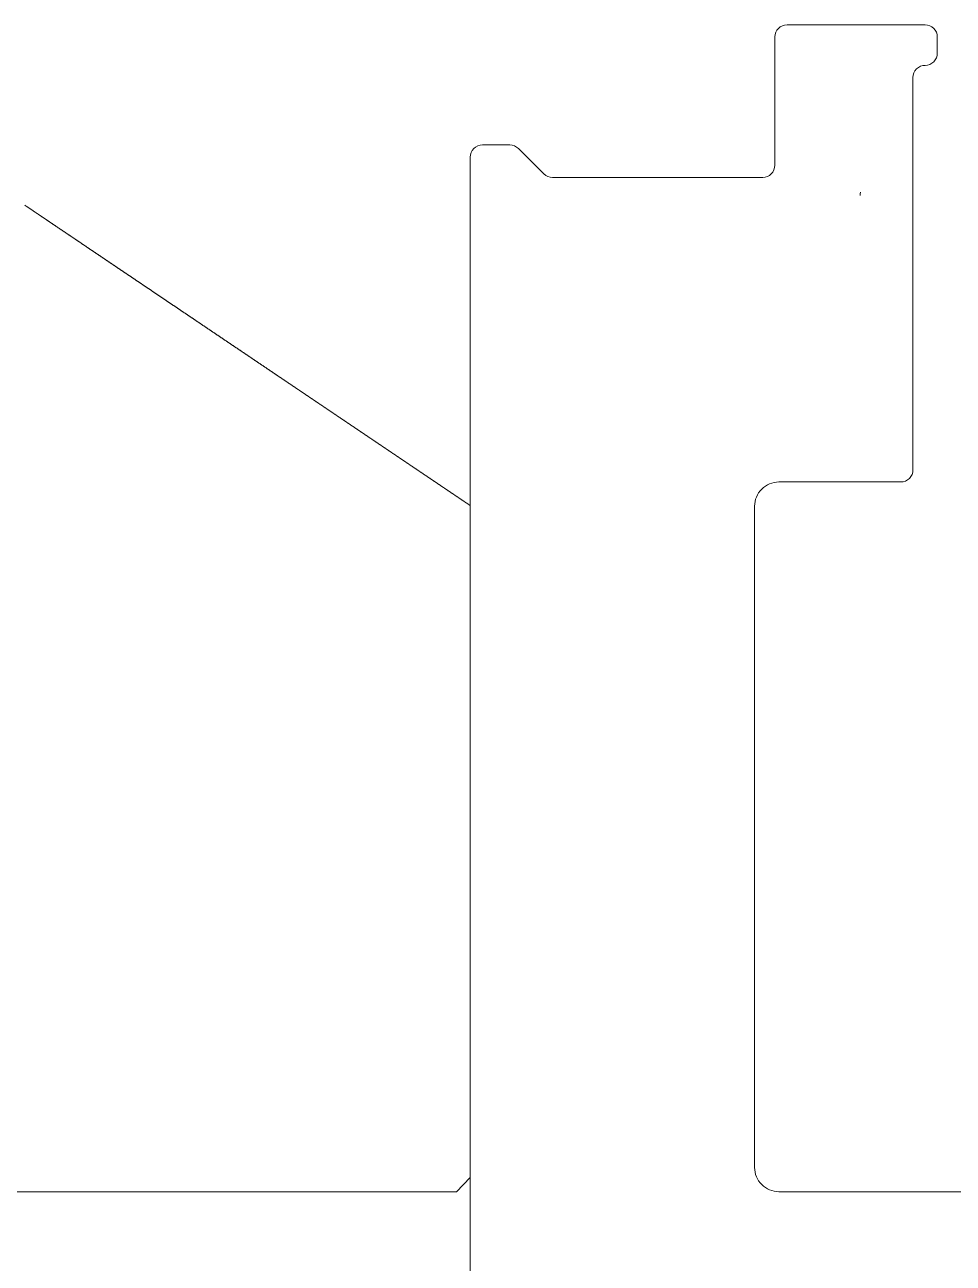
# Model space of a CAD drawing. Header units: inches. Extents: x -3905 to 10892, y 1064 to 9590.
# Drawn here: x 418.431 to 419.574, y 3838.772 to 3840.298 of the extents above; entities that cross this region are included whole.
import ezdxf

# ---------------------------------------------------------------- set-up
doc = ezdxf.new("R2010")
doc.units = ezdxf.units.IN
doc.header["$MEASUREMENT"] = 0
doc.layers.add('SECTIONS', color=70, linetype='Continuous', lineweight=0)
doc.styles.add('DS-TXT1', font='arial.ttf', dxfattribs={"oblique": 10})
doc.dimstyles.new('DS-Fraction$7', dxfattribs={"dimtxt": 0.125, "dimasz": 0.125, "dimexe": 0.06, "dimexo": 0.06, "dimgap": 0.02, "dimtad": 0, "dimdec": 3, "dimzin": 0, "dimdsep": 46, "dimlunit": 4, "dimtxsty": 'DS-TXT1', "dimblk": 'BOXFILLED', "dimcen": -0.06, "dimclrd": 256, "dimclre": 256, "dimclrt": 256, "dimadec": 0, "dimazin": 0, "dimtfac": 1, "dimtdec": 3, "dimtmove": 1, "dimatfit": 3, "dimfxl": 1, "dimfrac": 2, "dimtolj": 1, "dimtzin": 0, "dimlwd": 0, "dimlwe": -1, "dimarcsym": 0})

# ---------------------------------------------------------------- blocks, each defined once
blk = doc.blocks.new('_BoxFilled')
at = {"color": 0, "linetype": 'ByBlock', "lineweight": -2}
blk.add_line((-0.5, 0), (-1, 0), dxfattribs=at)
at = {"color": 0, "linetype": 'ByBlock'}
blk.add_solid([(-0.5, 0.5), (0.5, 0.5), (-0.5, -0.5), (0.5, -0.5)], dxfattribs=at)

msp = doc.modelspace()

# ---------------------------------------------------------------- linework, layer by layer
at = {"layer": 'SECTIONS', "linetype": 'Continuous', "lineweight": 15}
msp.add_lwpolyline([(418.97983, 3837.97451), (418.97983, 3840.13451, -0.4142136), (418.99483, 3840.14951), (419.02861, 3840.14951, -0.1989124), (419.03922, 3840.14512), (419.07043, 3840.1139, 0.1989124), (419.08104, 3840.10951), (419.33983, 3840.10951, 0.4142136), (419.35483, 3840.12451), (419.35483, 3840.28251, -0.4142136), (419.36983, 3840.29751), (419.53983, 3840.29751, -0.4142136), (419.55483, 3840.28251), (419.55483, 3840.26251, -0.4142136), (419.53983, 3840.24751, 0.4142136), (419.52483, 3840.23251), (419.52483, 3839.74951, -0.4142136), (419.50983, 3839.73451), (419.35983, 3839.73451, 0.4142136), (419.32983, 3839.70451), (419.32983, 3838.89051, 0.4142136), (419.35983, 3838.86051), (420.63061, 3838.86051, -0.1989124)], format="xyb", dxfattribs=at)
msp.add_lwpolyline([(418.4188, 3838.86051), (418.44744, 3838.86051), (418.47608, 3838.86051), (418.50472, 3838.86051), (418.53336, 3838.86051), (418.562, 3838.86051), (418.59064, 3838.86051), (418.61928, 3838.86051), (418.64792, 3838.86051), (418.67656, 3838.86051), (418.7052, 3838.86051), (418.73384, 3838.86051), (418.76248, 3838.86051), (418.79112, 3838.86051), (418.81976, 3838.86051), (418.8484, 3838.86051), (418.87704, 3838.86051), (418.90568, 3838.86051), (418.93432, 3838.86051), (418.96296, 3838.86051), (418.97983, 3838.87797), (418.97983, 3838.92043), (418.97983, 3838.96289), (418.97983, 3839.00535), (418.97983, 3839.04781), (418.97983, 3839.09027), (418.97983, 3839.13273), (418.97983, 3839.17519), (418.97983, 3839.21765), (418.97983, 3839.26011), (418.97983, 3839.30257), (418.97983, 3839.34503), (418.97983, 3839.38749), (418.97983, 3839.42995), (418.97983, 3839.47241), (418.97983, 3839.51487), (418.97983, 3839.55734), (418.97983, 3839.5998), (418.97983, 3839.64226), (418.97983, 3839.68472), (418.97972, 3839.70553), (418.9795, 3839.70567), (418.97929, 3839.70582), (418.97908, 3839.70596), (418.97886, 3839.7061), (418.97865, 3839.70625), (418.97844, 3839.70639), (418.97823, 3839.70654), (418.97801, 3839.70668), (418.9778, 3839.70682), (418.97759, 3839.70697), (418.97737, 3839.70711), (418.97716, 3839.70725), (418.97695, 3839.7074), (418.97673, 3839.70754), (418.97652, 3839.70768), (418.97631, 3839.70783), (418.9761, 3839.70797), (418.97588, 3839.70812), (418.97567, 3839.70826), (418.97546, 3839.7084), (418.97524, 3839.70855), (418.97503, 3839.70869), (418.97482, 3839.70883), (418.9746, 3839.70898), (418.97439, 3839.70912), (418.97418, 3839.70926), (418.97397, 3839.70941), (418.97375, 3839.70955), (418.97354, 3839.7097), (418.97333, 3839.70984), (418.97311, 3839.70998), (418.9729, 3839.71013), (418.97269, 3839.71027), (418.97247, 3839.71041), (418.97226, 3839.71056), (418.97205, 3839.7107), (418.97184, 3839.71085), (418.97162, 3839.71099), (418.97141, 3839.71113), (418.9712, 3839.71128), (418.97098, 3839.71142), (418.97077, 3839.71156), (418.97056, 3839.71171), (418.97034, 3839.71185), (418.97013, 3839.71199), (418.96992, 3839.71214), (418.96971, 3839.71228), (418.96949, 3839.71243), (418.96928, 3839.71257), (418.96907, 3839.71271), (418.96885, 3839.71286), (418.96864, 3839.713), (418.96843, 3839.71314), (418.96821, 3839.71329), (418.968, 3839.71343), (418.96779, 3839.71357), (418.96758, 3839.71372), (418.96736, 3839.71386), (418.96715, 3839.71401), (418.96694, 3839.71415), (418.96672, 3839.71429), (418.96651, 3839.71444), (418.9663, 3839.71458), (418.96608, 3839.71472), (418.96587, 3839.71487), (418.96566, 3839.71501), (418.96545, 3839.71516), (418.96523, 3839.7153), (418.96502, 3839.71544), (418.96481, 3839.71559), (418.96459, 3839.71573), (418.96438, 3839.71587), (418.96417, 3839.71602), (418.96395, 3839.71616), (418.96374, 3839.7163), (418.96353, 3839.71645), (418.96332, 3839.71659), (418.9631, 3839.71674), (418.96289, 3839.71688), (418.96268, 3839.71702), (418.96246, 3839.71717), (418.96225, 3839.71731), (418.96204, 3839.71745), (418.96182, 3839.7176), (418.96161, 3839.71774), (418.9614, 3839.71788), (418.96119, 3839.71803), (418.96097, 3839.71817), (418.96076, 3839.71832), (418.96055, 3839.71846), (418.96033, 3839.7186), (418.96012, 3839.71875), (418.95991, 3839.71889), (418.95969, 3839.71903), (418.95948, 3839.71918), (418.95927, 3839.71932), (418.95906, 3839.71947), (418.95884, 3839.71961), (418.95863, 3839.71975), (418.95842, 3839.7199), (418.9582, 3839.72004), (418.95799, 3839.72018), (418.95778, 3839.72033), (418.95756, 3839.72047), (418.95735, 3839.72061), (418.95714, 3839.72076), (418.95693, 3839.7209), (418.95671, 3839.72105), (418.9565, 3839.72119), (418.95629, 3839.72133), (418.95607, 3839.72148), (418.95586, 3839.72162), (418.95565, 3839.72176), (418.95544, 3839.72191), (418.95522, 3839.72205), (418.95501, 3839.7222), (418.9548, 3839.72234), (418.95458, 3839.72248), (418.95437, 3839.72263), (418.95416, 3839.72277), (418.95394, 3839.72291), (418.95373, 3839.72306), (418.95352, 3839.7232), (418.95331, 3839.72334), (418.95309, 3839.72349), (418.95288, 3839.72363), (418.95267, 3839.72378), (418.95245, 3839.72392), (418.95224, 3839.72406), (418.95203, 3839.72421), (418.95181, 3839.72435), (418.9516, 3839.72449), (418.95139, 3839.72464), (418.95118, 3839.72478), (418.95096, 3839.72492), (418.95075, 3839.72507), (418.95054, 3839.72521), (418.95032, 3839.72536), (418.95011, 3839.7255), (418.9499, 3839.72564), (418.94968, 3839.72579), (418.94947, 3839.72593), (418.94926, 3839.72607), (418.94905, 3839.72622), (418.94883, 3839.72636), (418.94862, 3839.72651), (418.94841, 3839.72665), (418.94819, 3839.72679), (418.94798, 3839.72694), (418.94777, 3839.72708), (418.94755, 3839.72722), (418.94734, 3839.72737), (418.94713, 3839.72751), (418.94692, 3839.72765), (418.9467, 3839.7278), (418.94649, 3839.72794), (418.94628, 3839.72809), (418.94606, 3839.72823), (418.94585, 3839.72837), (418.94564, 3839.72852), (418.94542, 3839.72866), (418.94521, 3839.7288), (418.945, 3839.72895), (418.94479, 3839.72909), (418.94457, 3839.72923), (418.94436, 3839.72938), (418.94415, 3839.72952), (418.94393, 3839.72967), (418.94372, 3839.72981), (418.94351, 3839.72995), (418.94329, 3839.7301), (418.94308, 3839.73024), (418.94287, 3839.73038), (418.94266, 3839.73053), (418.94244, 3839.73067), (418.94223, 3839.73082), (418.94202, 3839.73096), (418.9418, 3839.7311), (418.94159, 3839.73125), (418.94138, 3839.73139), (418.94116, 3839.73153), (418.94095, 3839.73168), (418.94074, 3839.73182), (418.94053, 3839.73196), (418.94031, 3839.73211), (418.9401, 3839.73225), (418.93989, 3839.7324), (418.93967, 3839.73254), (418.93946, 3839.73268), (418.93925, 3839.73283), (418.93903, 3839.73297), (418.93882, 3839.73311), (418.93861, 3839.73326), (418.9384, 3839.7334), (418.93818, 3839.73354), (418.93797, 3839.73369), (418.93776, 3839.73383), (418.93754, 3839.73398), (418.93733, 3839.73412), (418.93712, 3839.73426), (418.9369, 3839.73441), (418.93669, 3839.73455), (418.93648, 3839.73469), (418.93627, 3839.73484), (418.93605, 3839.73498), (418.93584, 3839.73513), (418.93563, 3839.73527), (418.93541, 3839.73541), (418.9352, 3839.73556), (418.93499, 3839.7357), (418.93477, 3839.73584), (418.93456, 3839.73599), (418.93435, 3839.73613), (418.93414, 3839.73627), (418.93392, 3839.73642), (418.93371, 3839.73656), (418.9335, 3839.73671), (418.93328, 3839.73685), (418.93307, 3839.73699), (418.93286, 3839.73714), (418.93264, 3839.73728), (418.93243, 3839.73742), (418.93222, 3839.73757), (418.93201, 3839.73771), (418.93179, 3839.73785), (418.93158, 3839.738), (418.93137, 3839.73814), (418.93115, 3839.73829), (418.93094, 3839.73843), (418.93073, 3839.73857), (418.93051, 3839.73872), (418.9303, 3839.73886), (418.93009, 3839.739), (418.92988, 3839.73915), (418.92966, 3839.73929), (418.92945, 3839.73944), (418.92924, 3839.73958), (418.92902, 3839.73972), (418.92881, 3839.73987), (418.9286, 3839.74001), (418.92838, 3839.74015), (418.92817, 3839.7403), (418.92796, 3839.74044), (418.92775, 3839.74058), (418.92753, 3839.74073), (418.92732, 3839.74087), (418.92711, 3839.74102), (418.92689, 3839.74116), (418.92668, 3839.7413), (418.92647, 3839.74145), (418.92625, 3839.74159), (418.92604, 3839.74173), (418.92583, 3839.74188), (418.92562, 3839.74202), (418.9254, 3839.74216), (418.92519, 3839.74231), (418.92498, 3839.74245), (418.92476, 3839.7426), (418.92455, 3839.74274), (418.92434, 3839.74288), (418.92412, 3839.74303), (418.92391, 3839.74317), (418.9237, 3839.74331), (418.92349, 3839.74346), (418.92327, 3839.7436), (418.92306, 3839.74375), (418.92285, 3839.74389), (418.92263, 3839.74403), (418.92242, 3839.74418), (418.92221, 3839.74432), (418.92199, 3839.74446), (418.92178, 3839.74461), (418.92157, 3839.74475), (418.92136, 3839.74489), (418.92114, 3839.74504), (418.92093, 3839.74518), (418.92072, 3839.74533), (418.9205, 3839.74547), (418.92029, 3839.74561), (418.92008, 3839.74576), (418.91986, 3839.7459), (418.91965, 3839.74604), (418.91944, 3839.74619), (418.91923, 3839.74633), (418.91901, 3839.74647), (418.9188, 3839.74662), (418.91859, 3839.74676), (418.91837, 3839.74691), (418.91816, 3839.74705), (418.91795, 3839.74719), (418.91773, 3839.74734), (418.91752, 3839.74748), (418.91731, 3839.74762), (418.9171, 3839.74777), (418.91688, 3839.74791), (418.91667, 3839.74806), (418.91646, 3839.7482), (418.91624, 3839.74834), (418.91603, 3839.74849), (418.91582, 3839.74863), (418.9156, 3839.74877), (418.91539, 3839.74892), (418.91518, 3839.74906), (418.91497, 3839.7492), (418.91475, 3839.74935), (418.91454, 3839.74949), (418.91433, 3839.74964), (418.91411, 3839.74978), (418.9139, 3839.74992), (418.91369, 3839.75007), (418.91347, 3839.75021), (418.91326, 3839.75035), (418.91305, 3839.7505), (418.91284, 3839.75064), (418.91262, 3839.75078), (418.91241, 3839.75093), (418.9122, 3839.75107), (418.91198, 3839.75122), (418.91177, 3839.75136), (418.91156, 3839.7515), (418.91134, 3839.75165), (418.91113, 3839.75179), (418.91092, 3839.75193), (418.91071, 3839.75208), (418.91049, 3839.75222), (418.91028, 3839.75237), (418.91007, 3839.75251), (418.90985, 3839.75265), (418.90964, 3839.7528), (418.90943, 3839.75294), (418.90921, 3839.75308), (418.909, 3839.75323), (418.90879, 3839.75337), (418.90858, 3839.75351), (418.90836, 3839.75366), (418.90815, 3839.7538), (418.90794, 3839.75395), (418.90772, 3839.75409), (418.90751, 3839.75423), (418.9073, 3839.75438), (418.90708, 3839.75452), (418.90687, 3839.75466), (418.90666, 3839.75481), (418.90645, 3839.75495), (418.90623, 3839.7551), (418.90602, 3839.75524), (418.90581, 3839.75538), (418.90559, 3839.75553), (418.90538, 3839.75567), (418.90517, 3839.75581), (418.90495, 3839.75596), (418.90474, 3839.7561), (418.90453, 3839.75624), (418.90432, 3839.75639), (418.9041, 3839.75653), (418.90389, 3839.75668), (418.90368, 3839.75682), (418.90346, 3839.75696), (418.90325, 3839.75711), (418.90304, 3839.75725), (418.90282, 3839.75739), (418.90261, 3839.75754), (418.9024, 3839.75768), (418.90219, 3839.75782), (418.90197, 3839.75797), (418.90176, 3839.75811), (418.90155, 3839.75826), (418.90133, 3839.7584), (418.90112, 3839.75854), (418.90091, 3839.75869), (418.90069, 3839.75883), (418.90048, 3839.75897), (418.90027, 3839.75912), (418.90006, 3839.75926), (418.89984, 3839.75941), (418.89963, 3839.75955), (418.89942, 3839.75969), (418.8992, 3839.75984), (418.89899, 3839.75998), (418.89878, 3839.76012), (418.89856, 3839.76027), (418.89835, 3839.76041), (418.89814, 3839.76055), (418.89793, 3839.7607), (418.89771, 3839.76084), (418.8975, 3839.76099), (418.89729, 3839.76113), (418.89707, 3839.76127), (418.89686, 3839.76142), (418.89665, 3839.76156), (418.89643, 3839.7617), (418.89622, 3839.76185), (418.89601, 3839.76199), (418.8958, 3839.76213), (418.89558, 3839.76228), (418.89537, 3839.76242), (418.89516, 3839.76257), (418.89494, 3839.76271), (418.89473, 3839.76285), (418.89452, 3839.763), (418.8943, 3839.76314), (418.89409, 3839.76328), (418.89388, 3839.76343), (418.89367, 3839.76357), (418.89345, 3839.76372), (418.89324, 3839.76386), (418.89303, 3839.764), (418.89281, 3839.76415), (418.8926, 3839.76429), (418.89239, 3839.76443), (418.89217, 3839.76458), (418.89196, 3839.76472), (418.89175, 3839.76486), (418.89154, 3839.76501), (418.89132, 3839.76515), (418.89111, 3839.7653), (418.8909, 3839.76544), (418.89068, 3839.76558), (418.89047, 3839.76573), (418.89026, 3839.76587), (418.89004, 3839.76601), (418.88983, 3839.76616), (418.88962, 3839.7663), (418.88941, 3839.76644), (418.88919, 3839.76659), (418.88898, 3839.76673), (418.88877, 3839.76688), (418.88855, 3839.76702), (418.88834, 3839.76716), (418.88813, 3839.76731), (418.88791, 3839.76745), (418.8877, 3839.76759), (418.88749, 3839.76774), (418.88728, 3839.76788), (418.88706, 3839.76803), (418.88685, 3839.76817), (418.88664, 3839.76831), (418.88642, 3839.76846), (418.88621, 3839.7686), (418.886, 3839.76874), (418.88579, 3839.76889), (418.88557, 3839.76903), (418.88536, 3839.76917), (418.88515, 3839.76932), (418.88493, 3839.76946), (418.88472, 3839.76961), (418.88451, 3839.76975), (418.88429, 3839.76989), (418.88408, 3839.77004), (418.88387, 3839.77018), (418.88366, 3839.77032), (418.88344, 3839.77047), (418.88323, 3839.77061), (418.88302, 3839.77075), (418.8828, 3839.7709), (418.88259, 3839.77104), (418.88238, 3839.77119), (418.88216, 3839.77133), (418.88195, 3839.77147), (418.88174, 3839.77162), (418.88153, 3839.77176), (418.88131, 3839.7719), (418.8811, 3839.77205), (418.88089, 3839.77219), (418.88067, 3839.77234), (418.88046, 3839.77248), (418.88025, 3839.77262), (418.88003, 3839.77277), (418.87982, 3839.77291), (418.87961, 3839.77305), (418.8794, 3839.7732), (418.87918, 3839.77334), (418.87897, 3839.77348), (418.87876, 3839.77363), (418.87854, 3839.77377), (418.87833, 3839.77392), (418.87812, 3839.77406), (418.8779, 3839.7742), (418.87769, 3839.77435), (418.87748, 3839.77449), (418.87727, 3839.77463), (418.87705, 3839.77478), (418.87684, 3839.77492), (418.87663, 3839.77506), (418.87641, 3839.77521), (418.8762, 3839.77535), (418.87599, 3839.7755), (418.87577, 3839.77564), (418.87556, 3839.77578), (418.87535, 3839.77593), (418.87514, 3839.77607), (418.87492, 3839.77621), (418.87471, 3839.77636), (418.8745, 3839.7765), (418.87428, 3839.77665), (418.87407, 3839.77679), (418.87386, 3839.77693), (418.87364, 3839.77708), (418.87343, 3839.77722), (418.87322, 3839.77736), (418.87301, 3839.77751), (418.87279, 3839.77765), (418.87258, 3839.77779), (418.87237, 3839.77794), (418.87215, 3839.77808), (418.87194, 3839.77823), (418.87173, 3839.77837), (418.87151, 3839.77851), (418.8713, 3839.77866), (418.87109, 3839.7788), (418.87088, 3839.77894), (418.87066, 3839.77909), (418.87045, 3839.77923), (418.87024, 3839.77937), (418.87002, 3839.77952), (418.86981, 3839.77966), (418.8696, 3839.77981), (418.86938, 3839.77995), (418.86917, 3839.78009), (418.86896, 3839.78024), (418.86875, 3839.78038), (418.86853, 3839.78052), (418.86832, 3839.78067), (418.86811, 3839.78081), (418.86789, 3839.78096), (418.86768, 3839.7811), (418.86747, 3839.78124), (418.86725, 3839.78139), (418.86704, 3839.78153), (418.86683, 3839.78167), (418.86662, 3839.78182), (418.8664, 3839.78196), (418.86619, 3839.7821), (418.86598, 3839.78225), (418.86576, 3839.78239), (418.86555, 3839.78254), (418.86534, 3839.78268), (418.86512, 3839.78282), (418.86491, 3839.78297), (418.8647, 3839.78311), (418.86449, 3839.78325), (418.86427, 3839.7834), (418.86406, 3839.78354), (418.86385, 3839.78369), (418.86363, 3839.78383), (418.86342, 3839.78397), (418.86321, 3839.78412), (418.86299, 3839.78426), (418.86278, 3839.7844), (418.86257, 3839.78455), (418.86236, 3839.78469), (418.86214, 3839.78483), (418.86193, 3839.78498), (418.86172, 3839.78512), (418.8615, 3839.78527), (418.86129, 3839.78541), (418.86108, 3839.78555), (418.86086, 3839.7857), (418.86065, 3839.78584), (418.86044, 3839.78598), (418.86023, 3839.78613), (418.86001, 3839.78627), (418.8598, 3839.78641), (418.85959, 3839.78656), (418.85937, 3839.7867), (418.85916, 3839.78685), (418.85895, 3839.78699), (418.85873, 3839.78713), (418.85852, 3839.78728), (418.85831, 3839.78742), (418.8581, 3839.78756), (418.85788, 3839.78771), (418.85767, 3839.78785), (418.85746, 3839.788), (418.85724, 3839.78814), (418.85703, 3839.78828), (418.85682, 3839.78843), (418.8566, 3839.78857), (418.85639, 3839.78871), (418.85618, 3839.78886), (418.85597, 3839.789), (418.85575, 3839.78914), (418.85554, 3839.78929), (418.85533, 3839.78943), (418.85511, 3839.78958), (418.8549, 3839.78972), (418.85469, 3839.78986), (418.85447, 3839.79001), (418.85426, 3839.79015), (418.85405, 3839.79029), (418.85384, 3839.79044), (418.85362, 3839.79058), (418.85341, 3839.79072), (418.8532, 3839.79087), (418.85298, 3839.79101), (418.85277, 3839.79116), (418.85256, 3839.7913), (418.85234, 3839.79144), (418.85213, 3839.79159), (418.85192, 3839.79173), (418.85171, 3839.79187), (418.85149, 3839.79202), (418.85128, 3839.79216), (418.85107, 3839.79231), (418.85085, 3839.79245), (418.85064, 3839.79259), (418.85043, 3839.79274), (418.85021, 3839.79288), (418.85, 3839.79302), (418.84979, 3839.79317), (418.84958, 3839.79331), (418.84936, 3839.79345), (418.84915, 3839.7936), (418.84894, 3839.79374), (418.84872, 3839.79389), (418.84851, 3839.79403), (418.8483, 3839.79417), (418.84808, 3839.79432), (418.84787, 3839.79446), (418.84766, 3839.7946), (418.84745, 3839.79475), (418.84723, 3839.79489), (418.84702, 3839.79503), (418.84681, 3839.79518), (418.84659, 3839.79532), (418.84638, 3839.79547), (418.84617, 3839.79561), (418.84595, 3839.79575), (418.84574, 3839.7959), (418.84553, 3839.79604), (418.84532, 3839.79618), (418.8451, 3839.79633), (418.84489, 3839.79647), (418.84468, 3839.79662), (418.84446, 3839.79676), (418.84425, 3839.7969), (418.84404, 3839.79705), (418.84382, 3839.79719), (418.84361, 3839.79733), (418.8434, 3839.79748), (418.84319, 3839.79762), (418.84297, 3839.79776), (418.84276, 3839.79791), (418.84255, 3839.79805), (418.84233, 3839.7982), (418.84212, 3839.79834), (418.84191, 3839.79848), (418.84169, 3839.79863), (418.84148, 3839.79877), (418.84127, 3839.79891), (418.84106, 3839.79906), (418.84084, 3839.7992), (418.84063, 3839.79934), (418.84042, 3839.79949), (418.8402, 3839.79963), (418.83999, 3839.79978), (418.83978, 3839.79992), (418.83956, 3839.80006), (418.83935, 3839.80021), (418.83914, 3839.80035), (418.83893, 3839.80049), (418.83871, 3839.80064), (418.8385, 3839.80078), (418.83829, 3839.80093), (418.83807, 3839.80107), (418.83786, 3839.80121), (418.83765, 3839.80136), (418.83743, 3839.8015), (418.83722, 3839.80164), (418.83701, 3839.80179), (418.8368, 3839.80193), (418.83658, 3839.80207), (418.83637, 3839.80222), (418.83616, 3839.80236), (418.83594, 3839.80251), (418.83573, 3839.80265), (418.83552, 3839.80279), (418.8353, 3839.80294), (418.83509, 3839.80308), (418.83488, 3839.80322), (418.83467, 3839.80337), (418.83445, 3839.80351), (418.83424, 3839.80365), (418.83403, 3839.8038), (418.83381, 3839.80394), (418.8336, 3839.80409), (418.83339, 3839.80423), (418.83317, 3839.80437), (418.83296, 3839.80452), (418.83275, 3839.80466), (418.83254, 3839.8048), (418.83232, 3839.80495), (418.83211, 3839.80509), (418.8319, 3839.80524), (418.83168, 3839.80538), (418.83147, 3839.80552), (418.83126, 3839.80567), (418.83104, 3839.80581), (418.83083, 3839.80595), (418.83062, 3839.8061), (418.83041, 3839.80624), (418.83019, 3839.80638), (418.82998, 3839.80653), (418.82977, 3839.80667), (418.82955, 3839.80682), (418.82934, 3839.80696), (418.82913, 3839.8071), (418.82891, 3839.80725), (418.8287, 3839.80739), (418.82849, 3839.80753), (418.82828, 3839.80768), (418.82806, 3839.80782), (418.82785, 3839.80796), (418.82764, 3839.80811), (418.82742, 3839.80825), (418.82721, 3839.8084), (418.827, 3839.80854), (418.82678, 3839.80868), (418.82657, 3839.80883), (418.82636, 3839.80897), (418.82615, 3839.80911), (418.82593, 3839.80926), (418.82572, 3839.8094), (418.82551, 3839.80955), (418.82529, 3839.80969), (418.82508, 3839.80983), (418.82487, 3839.80998), (418.82465, 3839.81012), (418.82444, 3839.81026), (418.82423, 3839.81041), (418.82402, 3839.81055), (418.8238, 3839.81069), (418.82359, 3839.81084), (418.82338, 3839.81098), (418.82316, 3839.81113), (418.82295, 3839.81127), (418.82274, 3839.81141), (418.82252, 3839.81156), (418.82231, 3839.8117), (418.8221, 3839.81184), (418.82189, 3839.81199), (418.82167, 3839.81213), (418.82146, 3839.81228), (418.82125, 3839.81242), (418.82103, 3839.81256), (418.82082, 3839.81271), (418.82061, 3839.81285), (418.82039, 3839.81299), (418.82018, 3839.81314), (418.81997, 3839.81328), (418.81976, 3839.81342), (418.81954, 3839.81357), (418.81933, 3839.81371), (418.81912, 3839.81386), (418.8189, 3839.814), (418.81869, 3839.81414), (418.81848, 3839.81429), (418.81826, 3839.81443), (418.81805, 3839.81457), (418.81784, 3839.81472), (418.81763, 3839.81486), (418.81741, 3839.815), (418.8172, 3839.81515), (418.81699, 3839.81529), (418.81677, 3839.81544), (418.81656, 3839.81558), (418.81635, 3839.81572), (418.81614, 3839.81587), (418.81592, 3839.81601), (418.81571, 3839.81615), (418.8155, 3839.8163), (418.81528, 3839.81644), (418.81507, 3839.81659), (418.81486, 3839.81673), (418.81464, 3839.81687), (418.81443, 3839.81702), (418.81422, 3839.81716), (418.81401, 3839.8173), (418.81379, 3839.81745), (418.81358, 3839.81759), (418.81337, 3839.81773), (418.81315, 3839.81788), (418.81294, 3839.81802), (418.81273, 3839.81817), (418.81251, 3839.81831), (418.8123, 3839.81845), (418.81209, 3839.8186), (418.81188, 3839.81874), (418.81166, 3839.81888), (418.81145, 3839.81903), (418.81124, 3839.81917), (418.81102, 3839.81931), (418.81081, 3839.81946), (418.8106, 3839.8196), (418.81038, 3839.81975), (418.81017, 3839.81989), (418.80996, 3839.82003), (418.80975, 3839.82018), (418.80953, 3839.82032), (418.80932, 3839.82046), (418.80911, 3839.82061), (418.80889, 3839.82075), (418.80868, 3839.8209), (418.80847, 3839.82104), (418.80825, 3839.82118), (418.80804, 3839.82133), (418.80783, 3839.82147), (418.80762, 3839.82161), (418.8074, 3839.82176), (418.80719, 3839.8219), (418.80698, 3839.82204), (418.80676, 3839.82219), (418.80655, 3839.82233), (418.80634, 3839.82248), (418.80612, 3839.82262), (418.80591, 3839.82276), (418.8057, 3839.82291), (418.80549, 3839.82305), (418.80527, 3839.82319), (418.80506, 3839.82334), (418.80485, 3839.82348), (418.80463, 3839.82362), (418.80442, 3839.82377), (418.80421, 3839.82391), (418.80399, 3839.82406), (418.80378, 3839.8242), (418.80357, 3839.82434), (418.80336, 3839.82449), (418.80314, 3839.82463), (418.80293, 3839.82477), (418.80272, 3839.82492), (418.8025, 3839.82506), (418.80229, 3839.82521), (418.80208, 3839.82535), (418.80186, 3839.82549), (418.80165, 3839.82564), (418.80144, 3839.82578), (418.80123, 3839.82592), (418.80101, 3839.82607), (418.8008, 3839.82621), (418.80059, 3839.82635), (418.80037, 3839.8265), (418.80016, 3839.82664), (418.79995, 3839.82679), (418.79973, 3839.82693), (418.79952, 3839.82707), (418.79931, 3839.82722), (418.7991, 3839.82736), (418.79888, 3839.8275), (418.79867, 3839.82765), (418.79846, 3839.82779), (418.79824, 3839.82793), (418.79803, 3839.82808), (418.79782, 3839.82822), (418.7976, 3839.82837), (418.79739, 3839.82851), (418.79718, 3839.82865), (418.79697, 3839.8288), (418.79675, 3839.82894), (418.79654, 3839.82908), (418.79633, 3839.82923), (418.79611, 3839.82937), (418.7959, 3839.82952), (418.79569, 3839.82966), (418.79547, 3839.8298), (418.79526, 3839.82995), (418.79505, 3839.83009), (418.79484, 3839.83023), (418.79462, 3839.83038), (418.79441, 3839.83052), (418.7942, 3839.83066), (418.79398, 3839.83081), (418.79377, 3839.83095), (418.79356, 3839.8311), (418.79334, 3839.83124), (418.79313, 3839.83138), (418.79292, 3839.83153), (418.79271, 3839.83167), (418.79249, 3839.83181), (418.79228, 3839.83196), (418.79207, 3839.8321), (418.79185, 3839.83224), (418.79164, 3839.83239), (418.79143, 3839.83253), (418.79121, 3839.83268), (418.791, 3839.83282), (418.79079, 3839.83296), (418.79058, 3839.83311), (418.79036, 3839.83325), (418.79015, 3839.83339), (418.78994, 3839.83354), (418.78972, 3839.83368), (418.78951, 3839.83383), (418.7893, 3839.83397), (418.78908, 3839.83411), (418.78887, 3839.83426), (418.78866, 3839.8344), (418.78845, 3839.83454), (418.78823, 3839.83469), (418.78802, 3839.83483), (418.78781, 3839.83497), (418.78759, 3839.83512), (418.78738, 3839.83526), (418.78717, 3839.83541), (418.78695, 3839.83555), (418.78674, 3839.83569), (418.78653, 3839.83584), (418.78632, 3839.83598), (418.7861, 3839.83612), (418.78589, 3839.83627), (418.78568, 3839.83641), (418.78546, 3839.83655), (418.78525, 3839.8367), (418.78504, 3839.83684), (418.78482, 3839.83699), (418.78461, 3839.83713), (418.7844, 3839.83727), (418.78419, 3839.83742), (418.78397, 3839.83756), (418.78376, 3839.8377), (418.78355, 3839.83785), (418.78333, 3839.83799), (418.78312, 3839.83814), (418.78291, 3839.83828), (418.78269, 3839.83842), (418.78248, 3839.83857), (418.78227, 3839.83871), (418.78206, 3839.83885), (418.78184, 3839.839), (418.78163, 3839.83914), (418.78142, 3839.83928), (418.7812, 3839.83943), (418.78099, 3839.83957), (418.78078, 3839.83972), (418.78056, 3839.83986), (418.78035, 3839.84), (418.78014, 3839.84015), (418.77993, 3839.84029), (418.77971, 3839.84043), (418.7795, 3839.84058), (418.77929, 3839.84072), (418.77907, 3839.84086), (418.77886, 3839.84101), (418.77865, 3839.84115), (418.77843, 3839.8413), (418.77822, 3839.84144), (418.77801, 3839.84158), (418.7778, 3839.84173), (418.77758, 3839.84187), (418.77737, 3839.84201), (418.77716, 3839.84216), (418.77694, 3839.8423), (418.77673, 3839.84245), (418.77652, 3839.84259), (418.7763, 3839.84273), (418.77609, 3839.84288), (418.77588, 3839.84302), (418.77567, 3839.84316), (418.77545, 3839.84331), (418.77524, 3839.84345), (418.77503, 3839.84359), (418.77481, 3839.84374), (418.7746, 3839.84388), (418.77439, 3839.84403), (418.77417, 3839.84417), (418.77396, 3839.84431), (418.77375, 3839.84446), (418.77354, 3839.8446), (418.77332, 3839.84474), (418.77311, 3839.84489), (418.7729, 3839.84503), (418.77268, 3839.84518), (418.77247, 3839.84532), (418.77226, 3839.84546), (418.77204, 3839.84561), (418.77183, 3839.84575), (418.77162, 3839.84589), (418.77141, 3839.84604), (418.77119, 3839.84618), (418.77098, 3839.84632), (418.77077, 3839.84647), (418.77055, 3839.84661), (418.77034, 3839.84676), (418.77013, 3839.8469), (418.76991, 3839.84704), (418.7697, 3839.84719), (418.76949, 3839.84733), (418.76928, 3839.84747), (418.76906, 3839.84762), (418.76885, 3839.84776), (418.76864, 3839.8479), (418.76842, 3839.84805), (418.76821, 3839.84819), (418.768, 3839.84834), (418.76778, 3839.84848), (418.76757, 3839.84862), (418.76736, 3839.84877), (418.76715, 3839.84891), (418.76693, 3839.84905), (418.76672, 3839.8492), (418.76651, 3839.84934), (418.76629, 3839.84949), (418.76608, 3839.84963), (418.76587, 3839.84977), (418.76565, 3839.84992), (418.76544, 3839.85006), (418.76523, 3839.8502), (418.76502, 3839.85035), (418.7648, 3839.85049), (418.76459, 3839.85063), (418.76438, 3839.85078), (418.76416, 3839.85092), (418.76395, 3839.85107), (418.76374, 3839.85121), (418.76352, 3839.85135), (418.76331, 3839.8515), (418.7631, 3839.85164), (418.76289, 3839.85178), (418.76267, 3839.85193), (418.76246, 3839.85207), (418.76225, 3839.85221), (418.76203, 3839.85236), (418.76182, 3839.8525), (418.76161, 3839.85265), (418.76139, 3839.85279), (418.76118, 3839.85293), (418.76097, 3839.85308), (418.76076, 3839.85322), (418.76054, 3839.85336), (418.76033, 3839.85351), (418.76012, 3839.85365), (418.7599, 3839.8538), (418.75969, 3839.85394), (418.75948, 3839.85408), (418.75926, 3839.85423), (418.75905, 3839.85437), (418.75884, 3839.85451), (418.75863, 3839.85466), (418.75841, 3839.8548), (418.7582, 3839.85494), (418.75799, 3839.85509), (418.75777, 3839.85523), (418.75756, 3839.85538), (418.75735, 3839.85552), (418.75713, 3839.85566), (418.75692, 3839.85581), (418.75671, 3839.85595), (418.7565, 3839.85609), (418.75628, 3839.85624), (418.75607, 3839.85638), (418.75586, 3839.85652), (418.75564, 3839.85667), (418.75543, 3839.85681), (418.75522, 3839.85696), (418.755, 3839.8571), (418.75479, 3839.85724), (418.75458, 3839.85739), (418.75437, 3839.85753), (418.75415, 3839.85767), (418.75394, 3839.85782), (418.75373, 3839.85796), (418.75351, 3839.85811), (418.7533, 3839.85825), (418.75309, 3839.85839), (418.75287, 3839.85854), (418.75266, 3839.85868), (418.75245, 3839.85882), (418.75224, 3839.85897), (418.75202, 3839.85911), (418.75181, 3839.85925), (418.7516, 3839.8594), (418.75138, 3839.85954), (418.75117, 3839.85969), (418.75096, 3839.85983), (418.75074, 3839.85997), (418.75053, 3839.86012), (418.75032, 3839.86026), (418.75011, 3839.8604), (418.74989, 3839.86055), (418.74968, 3839.86069), (418.74947, 3839.86083), (418.74925, 3839.86098), (418.74904, 3839.86112), (418.74883, 3839.86127), (418.74862, 3839.86141), (418.7484, 3839.86155), (418.74819, 3839.8617), (418.74798, 3839.86184), (418.74776, 3839.86198), (418.74755, 3839.86213), (418.74734, 3839.86227), (418.74712, 3839.86242), (418.74691, 3839.86256), (418.7467, 3839.8627), (418.74649, 3839.86285), (418.74627, 3839.86299), (418.74606, 3839.86313), (418.74585, 3839.86328), (418.74563, 3839.86342), (418.74542, 3839.86356), (418.74521, 3839.86371), (418.74499, 3839.86385), (418.74478, 3839.864), (418.74457, 3839.86414), (418.74436, 3839.86428), (418.74414, 3839.86443), (418.74393, 3839.86457), (418.74372, 3839.86471), (418.7435, 3839.86486), (418.74329, 3839.865), (418.74308, 3839.86514), (418.74286, 3839.86529), (418.74265, 3839.86543), (418.74243, 3839.86558), (418.74218, 3839.86575), (418.74193, 3839.86592), (418.74167, 3839.86609), (418.74142, 3839.86626), (418.74117, 3839.86643), (418.74091, 3839.86661), (418.74066, 3839.86678), (418.7404, 3839.86695), (418.74015, 3839.86712), (418.7399, 3839.86729), (418.73964, 3839.86746), (418.73939, 3839.86763), (418.73914, 3839.8678), (418.73888, 3839.86797), (418.73863, 3839.86814), (418.73838, 3839.86831), (418.73812, 3839.86849), (418.73787, 3839.86866), (418.73762, 3839.86883), (418.73731, 3839.86903), (418.73685, 3839.86934), (418.73639, 3839.86966), (418.73593, 3839.86997), (418.73546, 3839.87028), (418.735, 3839.87059), (418.73454, 3839.8709), (418.73408, 3839.87122), (418.73361, 3839.87153), (418.73315, 3839.87184), (418.73269, 3839.87215), (418.73223, 3839.87246), (418.73176, 3839.87278), (418.7313, 3839.87309), (418.73084, 3839.8734), (418.73038, 3839.87371), (418.72991, 3839.87402), (418.72945, 3839.87434), (418.72899, 3839.87465), (418.72853, 3839.87496), (418.72806, 3839.87527), (418.7276, 3839.87558), (418.72714, 3839.87589), (418.72668, 3839.8762), (418.72622, 3839.87652), (418.72576, 3839.87683), (418.7253, 3839.87714), (418.72484, 3839.87745), (418.72438, 3839.87776), (418.72391, 3839.87807), (418.72345, 3839.87838), (418.72299, 3839.87869), (418.72253, 3839.879), (418.72207, 3839.87931), (418.72161, 3839.87963), (418.72115, 3839.87994), (418.72069, 3839.88025), (418.72023, 3839.88056), (418.71976, 3839.88087), (418.7193, 3839.88118), (418.71884, 3839.88149), (418.71838, 3839.8818), (418.71792, 3839.88211), (418.71747, 3839.88242), (418.71701, 3839.88273), (418.71655, 3839.88304), (418.71609, 3839.88335), (418.71563, 3839.88366), (418.71517, 3839.88397), (418.71471, 3839.88428), (418.71425, 3839.88459), (418.71379, 3839.8849), (418.71333, 3839.88521), (418.71287, 3839.88552), (418.71241, 3839.88583), (418.71195, 3839.88614), (418.71149, 3839.88645), (418.71103, 3839.88676), (418.71058, 3839.88707), (418.71012, 3839.88738), (418.70966, 3839.88769), (418.7092, 3839.88799), (418.70874, 3839.8883), (418.70829, 3839.88861), (418.70783, 3839.88892), (418.70737, 3839.88923), (418.70691, 3839.88954), (418.70646, 3839.88985), (418.706, 3839.89015), (418.70554, 3839.89046), (418.70509, 3839.89077), (418.70463, 3839.89108), (418.70417, 3839.89139), (418.70371, 3839.8917), (418.70326, 3839.892), (418.7028, 3839.89231), (418.70234, 3839.89262), (418.70188, 3839.89293), (418.70143, 3839.89324), (418.70097, 3839.89355), (418.70051, 3839.89385), (418.70006, 3839.89416), (418.6996, 3839.89447), (418.69915, 3839.89477), (418.69869, 3839.89508), (418.69824, 3839.89539), (418.69778, 3839.8957), (418.69733, 3839.896), (418.69687, 3839.89631), (418.69642, 3839.89662), (418.69596, 3839.89692), (418.69551, 3839.89723), (418.69505, 3839.89754), (418.6946, 3839.89784), (418.69414, 3839.89815), (418.69369, 3839.89846), (418.69323, 3839.89876), (418.69278, 3839.89907), (418.69232, 3839.89938), (418.69187, 3839.89968), (418.69142, 3839.89999), (418.69096, 3839.9003), (418.69051, 3839.9006), (418.69006, 3839.90091), (418.68961, 3839.90121), (418.68916, 3839.90152), (418.6887, 3839.90182), (418.68825, 3839.90213), (418.6878, 3839.90243), (418.68735, 3839.90274), (418.68689, 3839.90304), (418.68644, 3839.90335), (418.68599, 3839.90365), (418.68554, 3839.90396), (418.68508, 3839.90426), (418.68463, 3839.90457), (418.68418, 3839.90487), (418.68373, 3839.90518), (418.68328, 3839.90548), (418.68282, 3839.90579), (418.68237, 3839.90609), (418.68192, 3839.90639), (418.68147, 3839.9067), (418.68103, 3839.907), (418.68058, 3839.9073), (418.68013, 3839.90761), (418.67968, 3839.90791), (418.67923, 3839.90821), (418.67878, 3839.90851), (418.67833, 3839.90882), (418.67788, 3839.90912), (418.67743, 3839.90942), (418.67698, 3839.90973), (418.67653, 3839.91003), (418.67608, 3839.91033), (418.67563, 3839.91064), (418.67518, 3839.91094), (418.67473, 3839.91124), (418.67429, 3839.91155), (418.67384, 3839.91185), (418.67339, 3839.91215), (418.67294, 3839.91245), (418.6725, 3839.91275), (418.67205, 3839.91305), (418.6716, 3839.91335), (418.67116, 3839.91365), (418.67071, 3839.91396), (418.67027, 3839.91426), (418.66982, 3839.91456), (418.66937, 3839.91486), (418.66893, 3839.91516), (418.66848, 3839.91546), (418.66804, 3839.91576), (418.66759, 3839.91606), (418.66714, 3839.91636), (418.6667, 3839.91666), (418.66625, 3839.91696), (418.66581, 3839.91727), (418.66536, 3839.91757), (418.66491, 3839.91787), (418.66447, 3839.91817), (418.66403, 3839.91846), (418.66359, 3839.91876), (418.66314, 3839.91906), (418.6627, 3839.91936), (418.66226, 3839.91966), (418.66181, 3839.91996), (418.66137, 3839.92026), (418.66093, 3839.92055), (418.66049, 3839.92085), (418.66004, 3839.92115), (418.6596, 3839.92145), (418.65916, 3839.92175), (418.65872, 3839.92205), (418.65827, 3839.92235), (418.65783, 3839.92264), (418.65739, 3839.92294), (418.65695, 3839.92324), (418.6565, 3839.92354), (418.65606, 3839.92384), (418.65562, 3839.92413), (418.65518, 3839.92443), (418.65474, 3839.92473), (418.65431, 3839.92502), (418.65387, 3839.92532), (418.65343, 3839.92561), (418.65299, 3839.92591), (418.65255, 3839.92621), (418.65211, 3839.9265), (418.65167, 3839.9268), (418.65123, 3839.92709), (418.65079, 3839.92739), (418.65036, 3839.92769), (418.64992, 3839.92798), (418.64948, 3839.92828), (418.64904, 3839.92857), (418.6486, 3839.92887), (418.64816, 3839.92917), (418.64772, 3839.92946), (418.64728, 3839.92976), (418.64685, 3839.93005), (418.64641, 3839.93034), (418.64598, 3839.93064), (418.64554, 3839.93093), (418.64511, 3839.93122), (418.64468, 3839.93152), (418.64424, 3839.93181), (418.64381, 3839.9321), (418.64337, 3839.9324), (418.64294, 3839.93269), (418.6425, 3839.93298), (418.64207, 3839.93328), (418.64163, 3839.93357), (418.6412, 3839.93386), (418.64076, 3839.93416), (418.64033, 3839.93445), (418.63989, 3839.93474), (418.63946, 3839.93504), (418.63902, 3839.93533), (418.63859, 3839.93562), (418.63816, 3839.93591), (418.63773, 3839.9362), (418.6373, 3839.93649), (418.63687, 3839.93678), (418.63644, 3839.93707), (418.63601, 3839.93737), (418.63558, 3839.93766), (418.63515, 3839.93795), (418.63471, 3839.93824), (418.63428, 3839.93853), (418.63385, 3839.93882), (418.63342, 3839.93911), (418.63299, 3839.9394), (418.63256, 3839.93969), (418.63213, 3839.93998), (418.6317, 3839.94027), (418.63127, 3839.94056), (418.63084, 3839.94085), (418.63041, 3839.94114), (418.62998, 3839.94143), (418.62956, 3839.94172), (418.62913, 3839.942), (418.6287, 3839.94229), (418.62828, 3839.94258), (418.62785, 3839.94286), (418.62743, 3839.94315), (418.627, 3839.94344), (418.62658, 3839.94373), (418.62615, 3839.94401), (418.62572, 3839.9443), (418.6253, 3839.94459), (418.62487, 3839.94488), (418.62445, 3839.94516), (418.62402, 3839.94545), (418.62359, 3839.94574), (418.62317, 3839.94602), (418.62274, 3839.94631), (418.62232, 3839.9466), (418.62189, 3839.94689), (418.62147, 3839.94717), (418.62105, 3839.94746), (418.62063, 3839.94774), (418.6202, 3839.94802), (418.61978, 3839.94831), (418.61936, 3839.94859), (418.61894, 3839.94888), (418.61852, 3839.94916), (418.6181, 3839.94944), (418.61768, 3839.94973), (418.61726, 3839.95001), (418.61684, 3839.95029), (418.61642, 3839.95058), (418.616, 3839.95086), (418.61557, 3839.95115), (418.61515, 3839.95143), (418.61473, 3839.95171), (418.61431, 3839.952), (418.61389, 3839.95228), (418.61347, 3839.95257), (418.61305, 3839.95285), (418.61264, 3839.95313), (418.61222, 3839.95341), (418.6118, 3839.95369), (418.61139, 3839.95397), (418.61097, 3839.95425), (418.61056, 3839.95453), (418.61014, 3839.95481), (418.60973, 3839.95509), (418.60931, 3839.95537), (418.60889, 3839.95565), (418.60848, 3839.95593), (418.60806, 3839.95621), (418.60765, 3839.95649), (418.60723, 3839.95677), (418.60681, 3839.95706), (418.6064, 3839.95734), (418.60598, 3839.95762), (418.60557, 3839.9579), (418.60515, 3839.95818), (418.60474, 3839.95846), (418.60433, 3839.95873), (418.60392, 3839.95901), (418.60351, 3839.95929), (418.6031, 3839.95956), (418.60269, 3839.95984), (418.60228, 3839.96012), (418.60187, 3839.96039), (418.60146, 3839.96067), (418.60104, 3839.96095), (418.60063, 3839.96122), (418.60022, 3839.9615), (418.59981, 3839.96178), (418.5994, 3839.96205), (418.59899, 3839.96233), (418.59858, 3839.96261), (418.59817, 3839.96289), (418.59776, 3839.96316), (418.59735, 3839.96344), (418.59694, 3839.96372), (418.59653, 3839.96399), (418.59613, 3839.96426), (418.59572, 3839.96454), (418.59532, 3839.96481), (418.59491, 3839.96508), (418.59451, 3839.96536), (418.5941, 3839.96563), (418.5937, 3839.9659), (418.59329, 3839.96617), (418.59289, 3839.96645), (418.59248, 3839.96672), (418.59208, 3839.96699), (418.59168, 3839.96727), (418.59127, 3839.96754), (418.59087, 3839.96781), (418.59046, 3839.96809), (418.59006, 3839.96836), (418.58965, 3839.96863), (418.58925, 3839.96891), (418.58884, 3839.96918), (418.58844, 3839.96945), (418.58804, 3839.96972), (418.58764, 3839.96999), (418.58724, 3839.97026), (418.58684, 3839.97052), (418.58645, 3839.97079), (418.58605, 3839.97106), (418.58565, 3839.97133), (418.58525, 3839.9716), (418.58485, 3839.97187), (418.58445, 3839.97214), (418.58405, 3839.97241), (418.58365, 3839.97268), (418.58325, 3839.97295), (418.58285, 3839.97322), (418.58245, 3839.97349), (418.58206, 3839.97376), (418.58166, 3839.97402), (418.58126, 3839.97429), (418.58086, 3839.97456), (418.58047, 3839.97483), (418.58007, 3839.97509), (418.57968, 3839.97536), (418.57929, 3839.97562), (418.57889, 3839.97589), (418.5785, 3839.97615), (418.57811, 3839.97642), (418.57771, 3839.97668), (418.57732, 3839.97695), (418.57693, 3839.97721), (418.57653, 3839.97748), (418.57614, 3839.97774), (418.57575, 3839.97801), (418.57535, 3839.97828), (418.57496, 3839.97854), (418.57457, 3839.97881), (418.57418, 3839.97907), (418.57378, 3839.97934), (418.57339, 3839.9796), (418.573, 3839.97987), (418.57261, 3839.98013), (418.57222, 3839.98039), (418.57184, 3839.98065), (418.57145, 3839.98091), (418.57106, 3839.98117), (418.57068, 3839.98143), (418.57029, 3839.98169), (418.5699, 3839.98195), (418.56952, 3839.98221), (418.56913, 3839.98247), (418.56874, 3839.98274), (418.56835, 3839.983), (418.56797, 3839.98326), (418.56758, 3839.98352), (418.56719, 3839.98378), (418.56681, 3839.98404), (418.56642, 3839.9843), (418.56603, 3839.98456), (418.56565, 3839.98482), (418.56526, 3839.98508), (418.56488, 3839.98534), (418.5645, 3839.9856), (418.56412, 3839.98585), (418.56374, 3839.98611), (418.56336, 3839.98637), (418.56298, 3839.98662), (418.5626, 3839.98688), (418.56222, 3839.98714), (418.56184, 3839.98739), (418.56146, 3839.98765), (418.56108, 3839.98791), (418.5607, 3839.98816), (418.56032, 3839.98842), (418.55994, 3839.98868), (418.55956, 3839.98893), (418.55918, 3839.98919), (418.5588, 3839.98944), (418.55841, 3839.9897), (418.55803, 3839.98996), (418.55766, 3839.99021), (418.55728, 3839.99046), (418.55691, 3839.99072), (418.55654, 3839.99097), (418.55616, 3839.99122), (418.55579, 3839.99147), (418.55541, 3839.99173), (418.55504, 3839.99198), (418.55467, 3839.99223), (418.55429, 3839.99248), (418.55392, 3839.99273), (418.55355, 3839.99299), (418.55317, 3839.99324), (418.5528, 3839.99349), (418.55242, 3839.99374), (418.55205, 3839.99399), (418.55168, 3839.99425), (418.5513, 3839.9945), (418.55093, 3839.99475), (418.55056, 3839.995), (418.55019, 3839.99525), (418.54982, 3839.9955), (418.54945, 3839.99575), (418.54909, 3839.99599), (418.54872, 3839.99624), (418.54835, 3839.99649), (418.54798, 3839.99674), (418.54762, 3839.99698), (418.54725, 3839.99723), (418.54688, 3839.99748), (418.54652, 3839.99773), (418.54615, 3839.99797), (418.54578, 3839.99822), (418.54542, 3839.99847), (418.54505, 3839.99872), (418.54468, 3839.99896), (418.54432, 3839.99921), (418.54395, 3839.99946), (418.54358, 3839.99971), (418.54322, 3839.99995), (418.54285, 3840.0002), (418.54249, 3840.00044), (418.54213, 3840.00068), (418.54177, 3840.00092), (418.54142, 3840.00117), (418.54106, 3840.00141), (418.5407, 3840.00165), (418.54034, 3840.0019), (418.53998, 3840.00214), (418.53962, 3840.00238), (418.53926, 3840.00262), (418.5389, 3840.00287), (418.53854, 3840.00311), (418.53818, 3840.00335), (418.53782, 3840.00359), (418.53746, 3840.00384), (418.5371, 3840.00408), (418.53674, 3840.00432), (418.53638, 3840.00456), (418.53602, 3840.00481), (418.53567, 3840.00505), (418.53531, 3840.00528), (418.53496, 3840.00552), (418.53461, 3840.00576), (418.53426, 3840.006), (418.5339, 3840.00623), (418.53355, 3840.00647), (418.5332, 3840.00671), (418.53285, 3840.00695), (418.5325, 3840.00718), (418.53214, 3840.00742), (418.53179, 3840.00766), (418.53144, 3840.0079), (418.53109, 3840.00813), (418.53073, 3840.00837), (418.53038, 3840.00861), (418.53003, 3840.00885), (418.52968, 3840.00908), (418.52933, 3840.00932), (418.52897, 3840.00956), (418.52863, 3840.00979), (418.52828, 3840.01003), (418.52794, 3840.01026), (418.52759, 3840.01049), (418.52725, 3840.01072), (418.5269, 3840.01096), (418.52656, 3840.01119), (418.52621, 3840.01142), (418.52587, 3840.01165), (418.52552, 3840.01189), (418.52518, 3840.01212), (418.52483, 3840.01235), (418.52449, 3840.01258), (418.52415, 3840.01282), (418.5238, 3840.01305), (418.52346, 3840.01328), (418.52311, 3840.01351), (418.52277, 3840.01375), (418.52242, 3840.01398), (418.52208, 3840.01421), (418.52174, 3840.01444), (418.5214, 3840.01467), (418.52107, 3840.01489), (418.52073, 3840.01512), (418.52039, 3840.01535), (418.52005, 3840.01558), (418.51972, 3840.0158), (418.51938, 3840.01603), (418.51904, 3840.01626), (418.51871, 3840.01648), (418.51837, 3840.01671), (418.51803, 3840.01694), (418.5177, 3840.01717), (418.51736, 3840.01739), (418.51702, 3840.01762), (418.51669, 3840.01785), (418.51635, 3840.01807), (418.51601, 3840.0183), (418.51568, 3840.01853), (418.51534, 3840.01876), (418.51501, 3840.01898), (418.51468, 3840.0192), (418.51435, 3840.01942), (418.51402, 3840.01964), (418.51369, 3840.01987), (418.51337, 3840.02009), (418.51304, 3840.02031), (418.51271, 3840.02053), (418.51238, 3840.02075), (418.51205, 3840.02097), (418.51172, 3840.0212), (418.51139, 3840.02142), (418.51106, 3840.02164), (418.51073, 3840.02186), (418.51041, 3840.02208), (418.51008, 3840.02231), (418.50975, 3840.02253), (418.50942, 3840.02275), (418.50909, 3840.02297), (418.50876, 3840.02319), (418.50844, 3840.02341), (418.50812, 3840.02363), (418.5078, 3840.02384), (418.50748, 3840.02406), (418.50716, 3840.02427), (418.50684, 3840.02449), (418.50652, 3840.02471), (418.5062, 3840.02492), (418.50588, 3840.02514), (418.50555, 3840.02536), (418.50523, 3840.02557), (418.50491, 3840.02579), (418.50459, 3840.026), (418.50427, 3840.02622), (418.50395, 3840.02644), (418.50363, 3840.02665), (418.50331, 3840.02687), (418.50299, 3840.02709), (418.50267, 3840.0273), (418.50235, 3840.02752), (418.50204, 3840.02773), (418.50172, 3840.02794), (418.50141, 3840.02815), (418.5011, 3840.02836), (418.50079, 3840.02857), (418.50047, 3840.02878), (418.50016, 3840.02899), (418.49985, 3840.0292), (418.49954, 3840.02942), (418.49922, 3840.02963), (418.49891, 3840.02984), (418.4986, 3840.03005), (418.49829, 3840.03026), (418.49797, 3840.03047), (418.49766, 3840.03068), (418.49735, 3840.03089), (418.49704, 3840.0311), (418.49672, 3840.03131), (418.49641, 3840.03152), (418.4961, 3840.03173), (418.4958, 3840.03194), (418.49549, 3840.03214), (418.49519, 3840.03235), (418.49488, 3840.03255), (418.49458, 3840.03276), (418.49428, 3840.03296), (418.49397, 3840.03317), (418.49367, 3840.03337), (418.49336, 3840.03358), (418.49306, 3840.03378), (418.49276, 3840.03399), (418.49245, 3840.03419), (418.49215, 3840.0344), (418.49184, 3840.0346), (418.49154, 3840.03481), (418.49124, 3840.03501), (418.49093, 3840.03522), (418.49063, 3840.03542), (418.49032, 3840.03563), (418.49002, 3840.03583), (418.48973, 3840.03603), (418.48943, 3840.03623), (418.48914, 3840.03643), (418.48884, 3840.03663), (418.48854, 3840.03683), (418.48825, 3840.03703), (418.48795, 3840.03723), (418.48766, 3840.03743), (418.48736, 3840.03763), (418.48707, 3840.03783), (418.48677, 3840.03803), (418.48648, 3840.03823), (418.48618, 3840.03842), (418.48588, 3840.03862), (418.48559, 3840.03882), (418.48529, 3840.03902), (418.485, 3840.03922), (418.4847, 3840.03942), (418.48441, 3840.03962), (418.48411, 3840.03982), (418.48383, 3840.04001), (418.48354, 3840.0402), (418.48325, 3840.0404), (418.48297, 3840.04059), (418.48268, 3840.04079), (418.48239, 3840.04098), (418.48211, 3840.04117), (418.48182, 3840.04137), (418.48153, 3840.04156), (418.48125, 3840.04175), (418.48096, 3840.04195), (418.48067, 3840.04214), (418.48038, 3840.04233), (418.4801, 3840.04253), (418.47981, 3840.04272), (418.47952, 3840.04291), (418.47924, 3840.04311), (418.47895, 3840.0433), (418.47866, 3840.04349), (418.47838, 3840.04368), (418.4781, 3840.04387), (418.47782, 3840.04406), (418.47755, 3840.04425), (418.47727, 3840.04444), (418.47699, 3840.04462), (418.47671, 3840.04481), (418.47643, 3840.045), (418.47616, 3840.04519), (418.47588, 3840.04537), (418.4756, 3840.04556), (418.47532, 3840.04575), (418.47504, 3840.04594), (418.47477, 3840.04612), (418.47449, 3840.04631), (418.47421, 3840.0465), (418.47393, 3840.04669), (418.47365, 3840.04687), (418.47337, 3840.04706), (418.4731, 3840.04725), (418.47282, 3840.04743), (418.47256, 3840.04761), (418.47229, 3840.0478), (418.47202, 3840.04798), (418.47175, 3840.04816), (418.47148, 3840.04834), (418.47121, 3840.04852), (418.47094, 3840.0487), (418.47067, 3840.04889), (418.4704, 3840.04907), (418.47013, 3840.04925), (418.46986, 3840.04943), (418.46959, 3840.04961), (418.46932, 3840.04979), (418.46906, 3840.04997), (418.46879, 3840.05016), (418.46852, 3840.05034), (418.46825, 3840.05052), (418.46798, 3840.0507), (418.46771, 3840.05088), (418.46745, 3840.05106), (418.46719, 3840.05124), (418.46693, 3840.05141), (418.46667, 3840.05159), (418.46641, 3840.05176), (418.46615, 3840.05194), (418.46589, 3840.05211), (418.46563, 3840.05229), (418.46537, 3840.05246), (418.46511, 3840.05264), (418.46485, 3840.05281), (418.46459, 3840.05299), (418.46433, 3840.05317), (418.46407, 3840.05334), (418.46381, 3840.05352), (418.46354, 3840.05369), (418.46328, 3840.05387), (418.46302, 3840.05404), (418.46276, 3840.05422), (418.4625, 3840.05439), (418.46225, 3840.05456), (418.462, 3840.05473), (418.46175, 3840.0549), (418.4615, 3840.05507), (418.46125, 3840.05524), (418.461, 3840.05541), (418.46075, 3840.05558), (418.4605, 3840.05575), (418.46024, 3840.05592), (418.45999, 3840.05609), (418.45974, 3840.05626), (418.45949, 3840.05643), (418.45924, 3840.0566), (418.45899, 3840.05676), (418.45874, 3840.05693), (418.45849, 3840.0571), (418.45824, 3840.05727), (418.45799, 3840.05744), (418.45773, 3840.05761), (418.45748, 3840.05778), (418.45724, 3840.05794), (418.457, 3840.05811), (418.45676, 3840.05827), (418.45652, 3840.05843), (418.45628, 3840.0586), (418.45603, 3840.05876), (418.45579, 3840.05892), (418.45555, 3840.05908), (418.45531, 3840.05925), (418.45507, 3840.05941), (418.45483, 3840.05957), (418.45458, 3840.05974), (418.45434, 3840.0599), (418.4541, 3840.06006), (418.45386, 3840.06022), (418.45362, 3840.06039), (418.45338, 3840.06055), (418.45313, 3840.06071), (418.45289, 3840.06088), (418.45265, 3840.06104), (418.45242, 3840.0612), (418.45219, 3840.06135), (418.45195, 3840.06151), (418.45172, 3840.06167), (418.45149, 3840.06182), (418.45126, 3840.06198), (418.45103, 3840.06214), (418.45079, 3840.06229), (418.45056, 3840.06245), (418.45033, 3840.06261), (418.4501, 3840.06276), (418.44987, 3840.06292), (418.44963, 3840.06308), (418.4494, 3840.06323), (418.44917, 3840.06339), (418.44894, 3840.06355), (418.4487, 3840.0637), (418.44847, 3840.06386), (418.44824, 3840.06401), (418.44801, 3840.06417), (418.44779, 3840.06432), (418.44756, 3840.06447), (418.44734, 3840.06462), (418.44712, 3840.06477), (418.4469, 3840.06492), (418.44667, 3840.06507), (418.44645, 3840.06522), (418.44623, 3840.06537), (418.44601, 3840.06552), (418.44578, 3840.06567), (418.44556, 3840.06582), (418.44534, 3840.06597), (418.44512, 3840.06612), (418.44489, 3840.06627), (418.44467, 3840.06642), (418.44445, 3840.06657), (418.44423, 3840.06672), (418.444, 3840.06687), (418.44378, 3840.06702), (418.44356, 3840.06717), (418.44335, 3840.06731), (418.44313, 3840.06746), (418.44292, 3840.0676), (418.44271, 3840.06775), (418.4425, 3840.06789), (418.44228, 3840.06803), (418.44207, 3840.06818), (418.44186, 3840.06832), (418.44164, 3840.06846), (418.44143, 3840.06861), (418.44122, 3840.06875), (418.44101, 3840.06889), (418.44079, 3840.06904), (418.44058, 3840.06918), (418.44037, 3840.06932), (418.44015, 3840.06947), (418.43994, 3840.06961), (418.43973, 3840.06976), (418.43952, 3840.0699), (418.43931, 3840.07004), (418.4391, 3840.07018), (418.4389, 3840.07031), (418.4387, 3840.07045), (418.4385, 3840.07059), (418.43829, 3840.07072), (418.43809, 3840.07086), (418.43789, 3840.071), (418.43768, 3840.07114), (418.43748, 3840.07127), (418.43728, 3840.07141), (418.43707, 3840.07155), (418.43687, 3840.07168), (418.43667, 3840.07182), (418.43647, 3840.07196), (418.43626, 3840.07209), (418.43606, 3840.07223), (418.43586, 3840.07237), (418.43565, 3840.0725), (418.43545, 3840.07264), (418.43525, 3840.07278), (418.43506, 3840.07291), (418.43487, 3840.07304), (418.43467, 3840.07317), (418.43448, 3840.0733), (418.43429, 3840.07343), (418.43409, 3840.07356), (418.4339, 3840.07369), (418.43371, 3840.07382), (418.43351, 3840.07395), (418.43332, 3840.07408), (418.43313, 3840.07421), (418.43294, 3840.07434), (418.43274, 3840.07447), (418.43255, 3840.0746), (418.43236, 3840.07473), (418.43216, 3840.07486), (418.43197, 3840.07499), (418.43178, 3840.07512), (418.43158, 3840.07525), (418.4314, 3840.07538)], dxfattribs=at)
msp.add_arc((419.47483, 3840.08743), 0.015, 164.64111, 180, dxfattribs=at)

# ---------------------------------------------------------------- leaders
at = {"layer": 'SECTIONS', "linetype": 'Continuous', "lineweight": 5, "path_type": 1, "annotation_type": 0, "has_hookline": 1, "hookline_direction": 1, "text_width": 14.73135}
msp.add_leader([(419.25983, 3835.65247), (408.23718, 3839.34532), (396.14769, 3839.22469)], dimstyle='DS-Fraction$7', override={"dimscale": 10, "dimgap": 0.02, "dimtad": 0}, dxfattribs=at)

doc.saveas('drawing.dxf')
